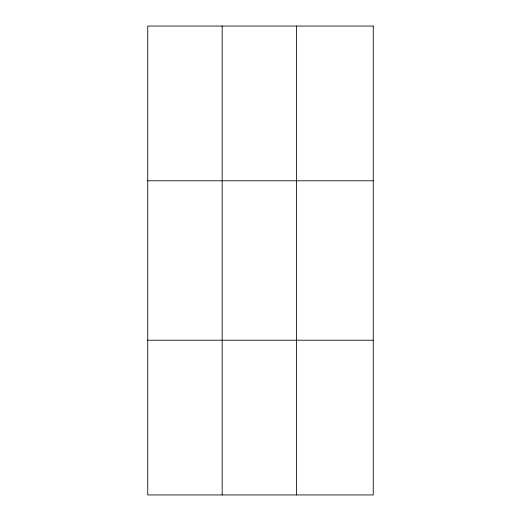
<?xml version="1.0" encoding="UTF-8"?>
<svg xmlns="http://www.w3.org/2000/svg" width="521" height="521" viewBox="0 0 521 521"><rect width="100%" height="100%" fill="white"/><g stroke="black" fill="none" stroke-linecap="round" stroke-linejoin="round"><path stroke-width="0.78" d="M222.167 494.95L222.167 26.05M296.579 494.95L296.579 26.05M147.749 180.787L373.251 180.787M147.749 340.213L373.251 340.213M373.251 26.05L373.251 494.95L147.749 494.95L147.749 26.05L373.251 26.05"/></g></svg>
